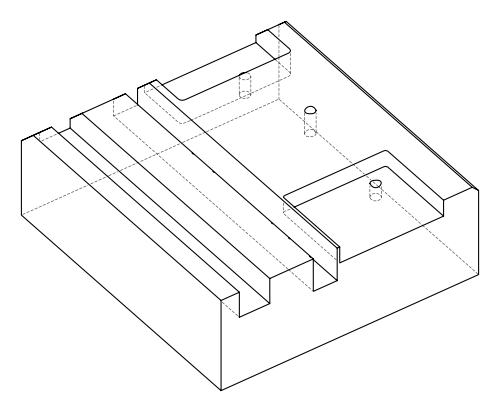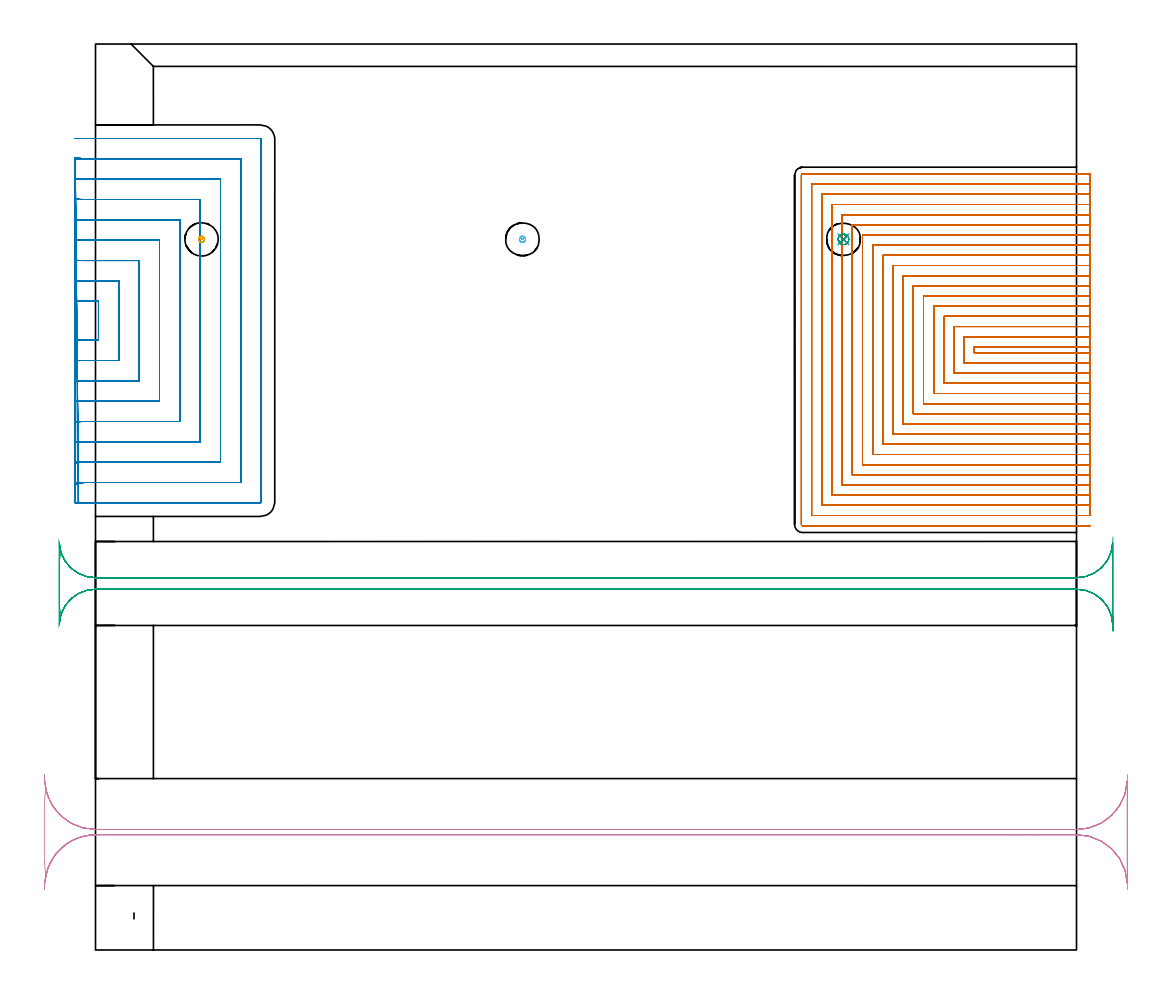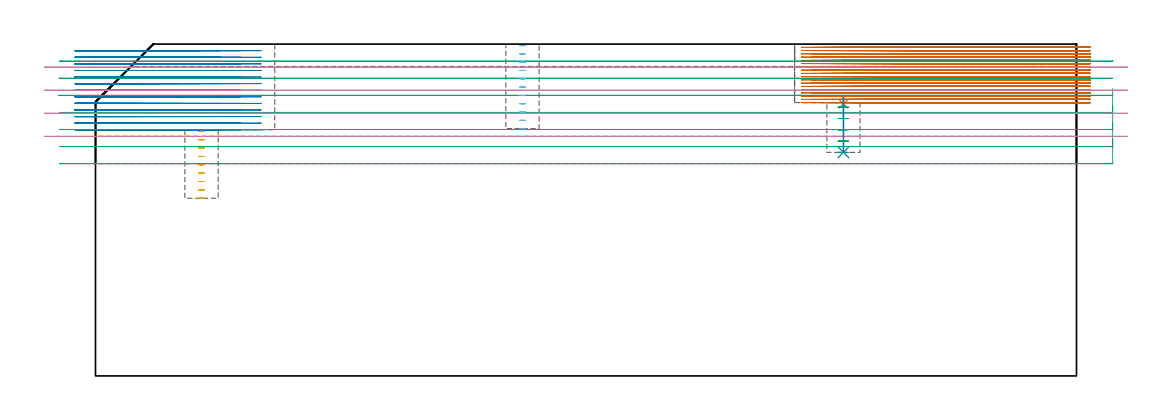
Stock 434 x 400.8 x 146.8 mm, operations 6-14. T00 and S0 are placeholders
(PLAN: 14 operations, 8 tool changes, 401.1 min)
(1 AREA_MILL | FG_CHAMFER_SURFACE | UGT0205_001 | 2.53 min | 12070 mm3)
(2 AREA_MILL_1 | FG_CHAMFER_SURFACE_1 | UGT0205_001 | 5.64 min | 27682 mm3)
(3 AREA_MILL_2 | FG_CHAMFER_SURFACE_2 | UGT0205_001 | 1.09 min | 9103 mm3)
(4 AREA_MILL_3 | FG_CHAMFER_SURFACE_3 | UGT0205_001 | 13.45 min | 20764 mm3)
(5 AREA_MILL_4 | FG_CHAMFER_SURFACE_4 | UGT0205_001 | 2.92 min | 13875 mm3)
(6 MILL_SLOT | SLOT_PARTIAL_RECTANGULAR | NXT0201_008 | Follow Part, ap 1.5, ae 75% | 268.01 min | 521825 mm3)
(7 MILL_SLOT_1 | SLOT_PARTIAL_RECTANGULAR_1 | NXT0201_011 | Follow Part, ap 3, ae 75% | 81.2 min | 514507 mm3)
(8 MILL_RECTANGULAR_SLOT | SLOT_RECTANGULAR | UGT0201_004 | Follow Part, ap 8, ae 75% | 14.86 min | 846332 mm3)
(9 MILL_RECTANGULAR_SLOT_1 | SLOT_RECTANGULAR_1 | UGT0201_009 | Follow Part, ap 11.25, ae 75% | 9.69 min | 832266 mm3)
(10 MILL_BLIND_HOLE_FROM_SOLID_MATERIAL | STEP1POCKET | NXT0201_011 | Spiral | 0.47 min | 5084 mm3)
(11 MILL_BLIND_HOLE_FROM_SOLID_MATERIAL_1 | STEP1POCKET_1 | NXT0201_011 | Spiral | 0.57 min | 6368 mm3)
(12 SPOT_DRILL | STEP1POCKET_2 | NXT0321_9005460120000 | 0.04 min | 28 mm3)
(13 DRILL_BLIND_HOLE_INTO_CENTER | STEP1POCKET_2 | NXT0301_128 | 0.1 min | 2654 mm3)
(14 MILL_ROUGH_BLIND_HOLE_CONTOUR | STEP1POCKET_2 | NXT0201_013 | Spiral | 0.51 min | 1088 mm3)
(TOOL UGT0205_001 | Chamfer Mill 20 x 3 x 45 deg. | D20 FL50 Z2)
(TOOL NXT0201_008 | ENDMILL 6mm [2P460-0600-NA 1630] | D6 FL26 Z6)
(TOOL NXT0201_011 | ENDMILL 12mm [2P460-1200-NA 1630] | D12 FL38 Z6)
(TOOL UGT0201_004 | End Mill 32 mm | D32 FL53 Z6)
(TOOL UGT0201_009 | End Mill 45 mm | D45 FL63 Z6)
(TOOL NXT0321_9005460120000 | NC Spot Drill, 142deg, 12mm, Carbide, Uncoated | D12 PA142 FL30 Z2)
(TOOL NXT0301_128 | Carbide Drill 12mm [861.1-1200-036A1-GP GC34] | D12 PA150 FL37.4 Z2)
(TOOL NXT0201_013 | ENDMILL 10mm | D10 FL30 Z4)
(OP 6 MILL_SLOT)
G17 G21 G94 G90
T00 M6
G54
G17 G0 G90 X440. Y266.8 S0 M3
G43 Z156.8 H1
Z145.361
G94 G1 X437. F250.
X388.8 F500.
Y264.2
X437.
X440. F250.
Y271.3
X437.
X384.3 F500.
Y259.7
X437.
X440. F250.
Y275.8
X437.
X379.8 F500.
Y255.2
X437.
X440. F250.
Y280.3
X437.
X375.3 F500.
Y250.7
X437.
X440. F250.
Y284.8
X437.
X370.8 F500.
Y246.2
X437.
X440. F250.
Y289.3
X437.
X366.3 F500.
Y241.7
X437.
X440. F250.
Y293.8
X437.
X361.8 F500.
Y237.2
X437.
X440. F250.
Y298.3
X437.
X357.3 F500.
Y232.7
X437.
X440. F250.
Y302.8
X437.
X352.8 F500.
Y228.2
X437.
X440. F250.
Y307.3
X437.
X348.3 F500.
Y223.7
X437.
X440. F250.
Y311.8
X437.
X343.8 F500.
Y219.2
X437.
X440. F250.
Y316.3
X437.
X339.3 F500.
Y214.7
X437.
X440. F250.
Y320.8
X437.
X334.8 F500.
Y210.2
X437.
X440. F250.
Y325.3
X437.
X330.3 F500.
Y205.7
X437.
X440. F250.
Y329.8
X437.
X325.8 F500.
Y201.2
X437.
X440. F250.
Y334.3
X437.
X321.3 F500.
Y196.7
X437.
X440. F250.
Y338.8
X437.
X316.8 F500.
Y192.2
X437.
X440. F250.
Y343.3
X437.
X312.8 F500.
G3 X312.3 Y342.8 R0.5
G1 Y188.2
G3 X312.8 Y187.7 R0.5
G1 X437.
X440. F250.
G0 Y266.8 Z143.922
G1 X437.
X388.8 F500.
Y264.2
X437.
X440. F250.
Y271.3
X437.
X384.3 F500.
Y259.7
X437.
X440. F250.
Y275.8
X437.
X379.8 F500.
Y255.2
X437.
X440. F250.
Y280.3
X437.
X375.3 F500.
Y250.7
X437.
X440. F250.
Y284.8
X437.
X370.8 F500.
Y246.2
X437.
X440. F250.
Y289.3
X437.
X366.3 F500.
Y241.7
X437.
X440. F250.
Y293.8
X437.
X361.8 F500.
Y237.2
X437.
X440. F250.
Y298.3
X437.
X357.3 F500.
Y232.7
X437.
X440. F250.
Y302.8
X437.
X352.8 F500.
Y228.2
X437.
X440. F250.
Y307.3
X437.
X348.3 F500.
Y223.7
X437.
X440. F250.
Y311.8
X437.
X343.8 F500.
Y219.2
X437.
X440. F250.
Y316.3
X437.
X339.3 F500.
Y214.7
X437.
X440. F250.
Y320.8
X437.
X334.8 F500.
Y210.2
X437.
X440. F250.
Y325.3
X437.
X330.3 F500.
Y205.7
X437.
X440. F250.
Y329.8
X437.
X325.8 F500.
Y201.2
X437.
X440. F250.
Y334.3
X437.
X321.3 F500.
Y196.7
X437.
X440. F250.
Y338.8
X437.
X316.8 F500.
Y192.2
X437.
X440. F250.
Y343.3
X437.
X312.8 F500.
G3 X312.3 Y342.8 R0.5
G1 Y188.2
G3 X312.8 Y187.7 R0.5
G1 X437.
X440. F250.
G0 Y266.8 Z142.483
G1 X437.
X388.8 F500.
Y264.2
X437.
X440. F250.
Y271.3
X437.
X384.3 F500.
Y259.7
X437.
X440. F250.
Y275.8
X437.
X379.8 F500.
Y255.2
X437.
X440. F250.
Y280.3
X437.
X375.3 F500.
Y250.7
X437.
X440. F250.
Y284.8
X437.
X370.8 F500.
Y246.2
X437.
X440. F250.
Y289.3
X437.
X366.3 F500.
Y241.7
X437.
X440. F250.
Y293.8
X437.
X361.8 F500.
Y237.2
X437.
X440. F250.
Y298.3
X437.
X357.3 F500.
Y232.7
X437.
X440. F250.
Y302.8
X437.
X352.8 F500.
Y228.2
X437.
X440. F250.
Y307.3
X437.
X348.3 F500.
Y223.7
X437.
X440. F250.
Y311.8
X437.
X343.8 F500.
Y219.2
X437.
X440. F250.
Y316.3
X437.
X339.3 F500.
Y214.7
X437.
X440. F250.
Y320.8
X437.
X334.8 F500.
Y210.2
X437.
X440. F250.
Y325.3
X437.
X330.3 F500.
Y205.7
X437.
X440. F250.
Y329.8
X437.
X325.8 F500.
Y201.2
X437.
X440. F250.
Y334.3
X437.
X321.3 F500.
Y196.7
X437.
X440. F250.
Y338.8
X437.
X316.8 F500.
Y192.2
X437.
X440. F250.
Y343.3
X437.
X312.8 F500.
G3 X312.3 Y342.8 R0.5
G1 Y188.2
G3 X312.8 Y187.7 R0.5
G1 X437.
X440. F250.
G0 Y266.8 Z141.044
G1 X437.
X388.8 F500.
Y264.2
X437.
X440. F250.
Y271.3
X437.
X384.3 F500.
Y259.7
X437.
X440. F250.
Y275.8
X437.
X379.8 F500.
Y255.2
X437.
X440. F250.
Y280.3
X437.
X375.3 F500.
Y250.7
X437.
X440. F250.
Y284.8
X437.
X370.8 F500.
Y246.2
X437.
X440. F250.
Y289.3
X437.
X366.3 F500.
Y241.7
X437.
X440. F250.
Y293.8
X437.
X361.8 F500.
Y237.2
X437.
X440. F250.
Y298.3
X437.
X357.3 F500.
Y232.7
X437.
X440. F250.
Y302.8
X437.
X352.8 F500.
Y228.2
X437.
X440. F250.
Y307.3
X437.
X348.3 F500.
Y223.7
X437.
X440. F250.
Y311.8
X437.
X343.8 F500.
Y219.2
X437.
X440. F250.
Y316.3
X437.
X339.3 F500.
Y214.7
X437.
X440. F250.
Y320.8
X437.
X334.8 F500.
Y210.2
X437.
X440. F250.
Y325.3
X437.
X330.3 F500.
Y205.7
X437.
X440. F250.
Y329.8
X437.
X325.8 F500.
Y201.2
X437.
X440. F250.
Y334.3
X437.
X321.3 F500.
Y196.7
X437.
X440. F250.
Y338.8
X437.
X316.8 F500.
Y192.2
X437.
X440. F250.
Y343.3
X437.
X312.8 F500.
G3 X312.3 Y342.8 R0.5
G1 Y188.2
G3 X312.8 Y187.7 R0.5
G1 X437.
X440. F250.
G0 Y266.8 Z139.605
G1 X437.
X388.8 F500.
Y264.2
X437.
X440. F250.
Y271.3
X437.
X384.3 F500.
Y259.7
X437.
X440. F250.
Y275.8
X437.
X379.8 F500.
Y255.2
X437.
X440. F250.
Y280.3
X437.
X375.3 F500.
Y250.7
X437.
X440. F250.
Y284.8
X437.
X370.8 F500.
Y246.2
X437.
X440. F250.
Y289.3
X437.
X366.3 F500.
Y241.7
X437.
X440. F250.
Y293.8
X437.
X361.8 F500.
Y237.2
X437.
X440. F250.
Y298.3
X437.
X357.3 F500.
Y232.7
X437.
X440. F250.
Y302.8
X437.
X352.8 F500.
Y228.2
X437.
X440. F250.
Y307.3
X437.
X348.3 F500.
Y223.7
X437.
X440. F250.
Y311.8
X437.
X343.8 F500.
Y219.2
X437.
X440. F250.
Y316.3
X437.
X339.3 F500.
Y214.7
X437.
X440. F250.
Y320.8
X437.
X334.8 F500.
Y210.2
X437.
X440. F250.
Y325.3
X437.
X330.3 F500.
Y205.7
X437.
X440. F250.
Y329.8
X437.
X325.8 F500.
Y201.2
X437.
X440. F250.
Y334.3
X437.
X321.3 F500.
Y196.7
X437.
X440. F250.
Y338.8
X437.
X316.8 F500.
Y192.2
X437.
X440. F250.
Y343.3
X437.
X312.8 F500.
G3 X312.3 Y342.8 R0.5
G1 Y188.2
G3 X312.8 Y187.7 R0.5
G1 X437.
X440. F250.
G0 Y266.8 Z138.167
G1 X437.
X388.8 F500.
Y264.2
X437.
X440. F250.
Y271.3
X437.
X384.3 F500.
Y259.7
X437.
X440. F250.
Y275.8
X437.
X379.8 F500.
Y255.2
X437.
X440. F250.
Y280.3
X437.
X375.3 F500.
Y250.7
X437.
X440. F250.
Y284.8
X437.
X370.8 F500.
Y246.2
X437.
X440. F250.
Y289.3
X437.
X366.3 F500.
Y241.7
X437.
X440. F250.
Y293.8
X437.
X361.8 F500.
Y237.2
X437.
X440. F250.
Y298.3
X437.
X357.3 F500.
Y232.7
X437.
X440. F250.
Y302.8
X437.
X352.8 F500.
Y228.2
X437.
X440. F250.
Y307.3
X437.
X348.3 F500.
Y223.7
X437.
X440. F250.
Y311.8
X437.
X343.8 F500.
Y219.2
X437.
X440. F250.
Y316.3
X437.
X339.3 F500.
Y214.7
X437.
X440. F250.
Y320.8
X437.
X334.8 F500.
Y210.2
X437.
X440. F250.
Y325.3
X437.
X330.3 F500.
Y205.7
X437.
X440. F250.
Y329.8
X437.
X325.8 F500.
Y201.2
X437.
X440. F250.
Y334.3
X437.
X321.3 F500.
Y196.7
X437.
X440. F250.
Y338.8
X437.
X316.8 F500.
Y192.2
X437.
X440. F250.
Y343.3
X437.
X312.8 F500.
G3 X312.3 Y342.8 R0.5
G1 Y188.2
G3 X312.8 Y187.7 R0.5
G1 X437.
X440. F250.
G0 Y266.8 Z136.728
G1 X437.
X388.8 F500.
Y264.2
X437.
X440. F250.
Y271.3
X437.
X384.3 F500.
Y259.7
X437.
X440. F250.
Y275.8
X437.
X379.8 F500.
Y255.2
X437.
X440. F250.
Y280.3
X437.
X375.3 F500.
Y250.7
X437.
X440. F250.
Y284.8
X437.
X370.8 F500.
Y246.2
X437.
X440. F250.
Y289.3
X437.
X366.3 F500.
Y241.7
X437.
X440. F250.
Y293.8
X437.
X361.8 F500.
Y237.2
X437.
X440. F250.
Y298.3
X437.
X357.3 F500.
Y232.7
X437.
X440. F250.
Y302.8
X437.
X352.8 F500.
Y228.2
X437.
X440. F250.
Y307.3
X437.
X348.3 F500.
Y223.7
X437.
X440. F250.
Y311.8
X437.
X343.8 F500.
Y219.2
X437.
X440. F250.
Y316.3
X437.
X339.3 F500.
Y214.7
X437.
X440. F250.
Y320.8
X437.
X334.8 F500.
Y210.2
X437.
X440. F250.
Y325.3
X437.
X330.3 F500.
Y205.7
X437.
X440. F250.
Y329.8
X437.
X325.8 F500.
Y201.2
X437.
X440. F250.
Y334.3
X437.
X321.3 F500.
Y196.7
X437.
X440. F250.
Y338.8
X437.
X316.8 F500.
Y192.2
X437.
X440. F250.
Y343.3
X437.
X312.8 F500.
G3 X312.3 Y342.8 R0.5
G1 Y188.2
G3 X312.8 Y187.7 R0.5
G1 X437.
X440. F250.
G0 Y266.8 Z135.289
G1 X437.
X388.8 F500.
Y264.2
X437.
X440. F250.
Y271.3
X437.
X384.3 F500.
Y259.7
X437.
X440. F250.
Y275.8
X437.
X379.8 F500.
Y255.2
X437.
X440. F250.
Y280.3
X437.
X375.3 F500.
Y250.7
X437.
X440. F250.
Y284.8
X437.
X370.8 F500.
Y246.2
X437.
X440. F250.
Y289.3
X437.
X366.3 F500.
Y241.7
X437.
X440. F250.
Y293.8
X437.
X361.8 F500.
Y237.2
X437.
X440. F250.
Y298.3
X437.
X357.3 F500.
Y232.7
X437.
X440. F250.
Y302.8
X437.
X352.8 F500.
Y228.2
X437.
X440. F250.
Y307.3
X437.
X348.3 F500.
Y223.7
X437.
X440. F250.
Y311.8
X437.
X343.8 F500.
Y219.2
X437.
X440. F250.
Y316.3
X437.
X339.3 F500.
Y214.7
X437.
X440. F250.
Y320.8
X437.
X334.8 F500.
Y210.2
X437.
X440. F250.
Y325.3
X437.
X330.3 F500.
Y205.7
X437.
X440. F250.
Y329.8
X437.
X325.8 F500.
Y201.2
X437.
X440. F250.
Y334.3
X437.
X321.3 F500.
Y196.7
X437.
X440. F250.
Y338.8
X437.
X316.8 F500.
Y192.2
X437.
X440. F250.
Y343.3
X437.
X312.8 F500.
G3 X312.3 Y342.8 R0.5
G1 Y188.2
G3 X312.8 Y187.7 R0.5
G1 X437.
X440. F250.
G0 Y266.8 Z133.85
G1 X437.
X388.8 F500.
Y264.2
X437.
X440. F250.
Y271.3
X437.
X384.3 F500.
Y259.7
X437.
X440. F250.
Y275.8
X437.
X379.8 F500.
Y255.2
X437.
X440. F250.
Y280.3
X437.
X375.3 F500.
Y250.7
X437.
X440. F250.
Y284.8
X437.
X370.8 F500.
Y246.2
X437.
X440. F250.
Y289.3
X437.
X366.3 F500.
Y241.7
X437.
X440. F250.
Y293.8
X437.
X361.8 F500.
Y237.2
X437.
X440. F250.
Y298.3
X437.
X357.3 F500.
Y232.7
X437.
X440. F250.
Y302.8
X437.
X352.8 F500.
Y228.2
X437.
X440. F250.
Y307.3
X437.
X348.3 F500.
Y223.7
X437.
X440. F250.
Y311.8
X437.
X343.8 F500.
Y219.2
X437.
X440. F250.
Y316.3
X437.
X339.3 F500.
Y214.7
X437.
X440. F250.
Y320.8
X437.
X334.8 F500.
Y210.2
X437.
X440. F250.
Y325.3
X437.
X330.3 F500.
Y205.7
X437.
X440. F250.
Y329.8
X437.
X325.8 F500.
Y201.2
X437.
X440. F250.
Y334.3
X437.
X321.3 F500.
Y196.7
X437.
X440. F250.
Y338.8
X437.
X316.8 F500.
Y192.2
X437.
X440. F250.
Y343.3
X437.
X312.8 F500.
G3 X312.3 Y342.8 R0.5
G1 Y188.2
G3 X312.8 Y187.7 R0.5
G1 X437.
X440. F250.
G0 Y266.8 Z132.411
G1 X437.
X388.8 F500.
Y264.2
X437.
X440. F250.
Y271.3
X437.
X384.3 F500.
Y259.7
X437.
X440. F250.
Y275.8
X437.
X379.8 F500.
Y255.2
X437.
X440. F250.
Y280.3
X437.
X375.3 F500.
Y250.7
X437.
X440. F250.
Y284.8
X437.
X370.8 F500.
Y246.2
X437.
X440. F250.
Y289.3
X437.
X366.3 F500.
Y241.7
X437.
X440. F250.
Y293.8
X437.
X361.8 F500.
Y237.2
X437.
X440. F250.
Y298.3
X437.
X357.3 F500.
Y232.7
X437.
X440. F250.
Y302.8
X437.
X352.8 F500.
Y228.2
X437.
X440. F250.
Y307.3
X437.
X348.3 F500.
Y223.7
X437.
X440. F250.
Y311.8
X437.
X343.8 F500.
Y219.2
X437.
X440. F250.
Y316.3
X437.
X339.3 F500.
Y214.7
X437.
X440. F250.
Y320.8
X437.
X334.8 F500.
Y210.2
X437.
X440. F250.
Y325.3
X437.
X330.3 F500.
Y205.7
X437.
X440. F250.
Y329.8
X437.
X325.8 F500.
Y201.2
X437.
X440. F250.
Y334.3
X437.
X321.3 F500.
Y196.7
X437.
X440. F250.
Y338.8
X437.
X316.8 F500.
Y192.2
X437.
X440. F250.
Y343.3
X437.
X312.8 F500.
G3 X312.3 Y342.8 R0.5
G1 Y188.2
G3 X312.8 Y187.7 R0.5
G1 X437.
X440. F250.
G0 Y266.8 Z130.972
G1 X437.
X388.8 F500.
Y264.2
X437.
X440. F250.
Y271.3
X437.
X384.3 F500.
Y259.7
X437.
X440. F250.
Y275.8
X437.
X379.8 F500.
Y255.2
X437.
X440. F250.
Y280.3
X437.
X375.3 F500.
Y250.7
X437.
X440. F250.
Y284.8
X437.
X370.8 F500.
Y246.2
X437.
X440. F250.
Y289.3
X437.
X366.3 F500.
Y241.7
X437.
X440. F250.
Y293.8
X437.
X361.8 F500.
Y237.2
X437.
X440. F250.
Y298.3
X437.
X357.3 F500.
Y232.7
X437.
X440. F250.
Y302.8
X437.
X352.8 F500.
Y228.2
X437.
X440. F250.
Y307.3
X437.
X348.3 F500.
Y223.7
X437.
X440. F250.
Y311.8
X437.
X343.8 F500.
Y219.2
X437.
X440. F250.
Y316.3
X437.
X339.3 F500.
Y214.7
X437.
X440. F250.
Y320.8
X437.
X334.8 F500.
Y210.2
X437.
X440. F250.
Y325.3
X437.
X330.3 F500.
Y205.7
X437.
X440. F250.
Y329.8
X437.
X325.8 F500.
Y201.2
X437.
X440. F250.
Y334.3
X437.
X321.3 F500.
Y196.7
X437.
X440. F250.
Y338.8
X437.
X316.8 F500.
Y192.2
X437.
X440. F250.
Y343.3
X437.
X312.8 F500.
G3 X312.3 Y342.8 R0.5
G1 Y188.2
G3 X312.8 Y187.7 R0.5
G1 X437.
X440. F250.
G0 Y266.8 Z129.533
G1 X437.
X388.8 F500.
Y264.2
X437.
X440. F250.
Y271.3
X437.
X384.3 F500.
Y259.7
X437.
X440. F250.
Y275.8
X437.
X379.8 F500.
Y255.2
X437.
X440. F250.
Y280.3
X437.
X375.3 F500.
Y250.7
X437.
X440. F250.
Y284.8
X437.
X370.8 F500.
Y246.2
X437.
X440. F250.
Y289.3
X437.
X366.3 F500.
Y241.7
X437.
X440. F250.
Y293.8
X437.
X361.8 F500.
Y237.2
X437.
X440. F250.
Y298.3
X437.
X357.3 F500.
Y232.7
X437.
X440. F250.
Y302.8
X437.
X352.8 F500.
Y228.2
X437.
X440. F250.
Y307.3
X437.
X348.3 F500.
Y223.7
X437.
X440. F250.
Y311.8
X437.
X343.8 F500.
Y219.2
X437.
X440. F250.
Y316.3
X437.
X339.3 F500.
Y214.7
X437.
X440. F250.
Y320.8
X437.
X334.8 F500.
Y210.2
X437.
X440. F250.
Y325.3
X437.
X330.3 F500.
Y205.7
X437.
X440. F250.
Y329.8
X437.
X325.8 F500.
Y201.2
X437.
X440. F250.
Y334.3
X437.
X321.3 F500.
Y196.7
X437.
X440. F250.
Y338.8
X437.
X316.8 F500.
Y192.2
X437.
X440. F250.
Y343.3
X437.
X312.8 F500.
G3 X312.3 Y342.8 R0.5
G1 Y188.2
G3 X312.8 Y187.7 R0.5
G1 X437.
X440. F250.
G0 Y266.8 Z128.094
G1 X437.
X388.8 F500.
Y264.2
X437.
X440. F250.
Y271.3
X437.
X384.3 F500.
Y259.7
X437.
X440. F250.
Y275.8
X437.
X379.8 F500.
Y255.2
X437.
X440. F250.
Y280.3
X437.
X375.3 F500.
Y250.7
X437.
X440. F250.
Y284.8
X437.
X370.8 F500.
Y246.2
X437.
X440. F250.
Y289.3
X437.
X366.3 F500.
Y241.7
X437.
X440. F250.
Y293.8
X437.
X361.8 F500.
Y237.2
X437.
X440. F250.
Y298.3
X437.
X357.3 F500.
Y232.7
X437.
X440. F250.
Y302.8
X437.
X352.8 F500.
Y228.2
X437.
X440. F250.
Y307.3
X437.
X348.3 F500.
Y223.7
X437.
X440. F250.
Y311.8
X437.
X343.8 F500.
Y219.2
X437.
X440. F250.
Y316.3
X437.
X339.3 F500.
Y214.7
X437.
X440. F250.
Y320.8
X437.
X334.8 F500.
Y210.2
X437.
X440. F250.
Y325.3
X437.
X330.3 F500.
Y205.7
X437.
X440. F250.
Y329.8
X437.
X325.8 F500.
Y201.2
X437.
X440. F250.
Y334.3
X437.
X321.3 F500.
Y196.7
X437.
X440. F250.
Y338.8
X437.
X316.8 F500.
Y192.2
X437.
X440. F250.
Y343.3
X437.
X312.8 F500.
G3 X312.3 Y342.8 R0.5
G1 Y188.2
G3 X312.8 Y187.7 R0.5
G1 X437.
X440. F250.
G0 Y266.8 Z126.656
G1 X437.
X388.8 F500.
Y264.2
X437.
X440. F250.
Y271.3
X437.
X384.3 F500.
Y259.7
X437.
X440. F250.
Y275.8
X437.
X379.8 F500.
Y255.2
X437.
X440. F250.
Y280.3
X437.
X375.3 F500.
Y250.7
X437.
X440. F250.
Y284.8
X437.
X370.8 F500.
Y246.2
X437.
X440. F250.
Y289.3
X437.
X366.3 F500.
Y241.7
X437.
X440. F250.
Y293.8
X437.
X361.8 F500.
Y237.2
X437.
X440. F250.
Y298.3
X437.
X357.3 F500.
Y232.7
X437.
X440. F250.
Y302.8
X437.
X352.8 F500.
Y228.2
X437.
X440. F250.
Y307.3
X437.
X348.3 F500.
Y223.7
X437.
X440. F250.
Y311.8
X437.
X343.8 F500.
Y219.2
X437.
X440. F250.
Y316.3
X437.
X339.3 F500.
Y214.7
X437.
X440. F250.
Y320.8
X437.
X334.8 F500.
Y210.2
X437.
X440. F250.
Y325.3
X437.
X330.3 F500.
Y205.7
X437.
X440. F250.
Y329.8
X437.
X325.8 F500.
Y201.2
X437.
X440. F250.
Y334.3
X437.
X321.3 F500.
Y196.7
X437.
X440. F250.
Y338.8
X437.
X316.8 F500.
Y192.2
X437.
X440. F250.
Y343.3
X437.
X312.8 F500.
G3 X312.3 Y342.8 R0.5
G1 Y188.2
G3 X312.8 Y187.7 R0.5
G1 X437.
X440. F250.
G0 Y266.8 Z125.217
G1 X437.
X388.8 F500.
Y264.2
X437.
X440. F250.
Y271.3
X437.
X384.3 F500.
Y259.7
X437.
X440. F250.
Y275.8
X437.
X379.8 F500.
Y255.2
X437.
X440. F250.
Y280.3
X437.
X375.3 F500.
Y250.7
X437.
X440. F250.
Y284.8
X437.
X370.8 F500.
Y246.2
X437.
X440. F250.
Y289.3
X437.
X366.3 F500.
Y241.7
X437.
X440. F250.
Y293.8
X437.
X361.8 F500.
Y237.2
X437.
X440. F250.
Y298.3
X437.
X357.3 F500.
Y232.7
X437.
X440. F250.
Y302.8
X437.
X352.8 F500.
Y228.2
X437.
X440. F250.
Y307.3
X437.
X348.3 F500.
Y223.7
X437.
X440. F250.
Y311.8
X437.
X343.8 F500.
Y219.2
X437.
X440. F250.
Y316.3
X437.
X339.3 F500.
Y214.7
X437.
X440. F250.
Y320.8
X437.
X334.8 F500.
Y210.2
X437.
X440. F250.
Y325.3
X437.
X330.3 F500.
Y205.7
X437.
X440. F250.
Y329.8
X437.
X325.8 F500.
Y201.2
X437.
X440. F250.
Y334.3
X437.
X321.3 F500.
Y196.7
X437.
X440. F250.
Y338.8
X437.
X316.8 F500.
Y192.2
X437.
X440. F250.
Y343.3
X437.
X312.8 F500.
G3 X312.3 Y342.8 R0.5
G1 Y188.2
G3 X312.8 Y187.7 R0.5
G1 X437.
X440. F250.
G0 Y266.8 Z123.778
G1 X437.
X388.8 F500.
Y264.2
X437.
X440. F250.
Y271.3
X437.
X384.3 F500.
Y259.7
X437.
X440. F250.
Y275.8
X437.
X379.8 F500.
Y255.2
X437.
X440. F250.
Y280.3
X437.
X375.3 F500.
Y250.7
X437.
X440. F250.
Y284.8
X437.
X370.8 F500.
Y246.2
X437.
X440. F250.
Y289.3
X437.
X366.3 F500.
Y241.7
X437.
X440. F250.
Y293.8
X437.
X361.8 F500.
Y237.2
X437.
X440. F250.
Y298.3
X437.
X357.3 F500.
Y232.7
X437.
X440. F250.
Y302.8
X437.
X352.8 F500.
Y228.2
X437.
X440. F250.
Y307.3
X437.
X348.3 F500.
Y223.7
X437.
X440. F250.
Y311.8
X437.
X343.8 F500.
Y219.2
X437.
X440. F250.
Y316.3
X437.
X339.3 F500.
Y214.7
X437.
X440. F250.
Y320.8
X437.
X334.8 F500.
Y210.2
X437.
X440. F250.
Y325.3
X437.
X330.3 F500.
Y205.7
X437.
X440. F250.
Y329.8
X437.
X325.8 F500.
Y201.2
X437.
X440. F250.
Y334.3
X437.
X321.3 F500.
Y196.7
X437.
X440. F250.
Y338.8
X437.
X316.8 F500.
Y192.2
X437.
X440. F250.
Y343.3
X437.
X312.8 F500.
G3 X312.3 Y342.8 R0.5
G1 Y188.2
G3 X312.8 Y187.7 R0.5
G1 X437.
X440. F250.
G0 Y266.8 Z122.339
G1 X437.
X388.8 F500.
Y264.2
X437.
X440. F250.
Y271.3
X437.
X384.3 F500.
Y259.7
X437.
X440. F250.
Y275.8
X437.
X379.8 F500.
Y255.2
X437.
X440. F250.
Y280.3
X437.
X375.3 F500.
Y250.7
X437.
X440. F250.
Y284.8
X437.
X370.8 F500.
Y246.2
X437.
X440. F250.
Y289.3
X437.
X366.3 F500.
Y241.7
X437.
X440. F250.
Y293.8
X437.
X361.8 F500.
Y237.2
X437.
X440. F250.
Y298.3
X437.
X357.3 F500.
Y232.7
X437.
X440. F250.
Y302.8
X437.
X352.8 F500.
Y228.2
X437.
X440. F250.
Y307.3
X437.
X348.3 F500.
Y223.7
X437.
X440. F250.
Y311.8
X437.
X343.8 F500.
Y219.2
X437.
X440. F250.
Y316.3
X437.
X339.3 F500.
Y214.7
X437.
X440. F250.
Y320.8
X437.
X334.8 F500.
Y210.2
X437.
X440. F250.
Y325.3
X437.
X330.3 F500.
Y205.7
X437.
X440. F250.
Y329.8
X437.
X325.8 F500.
Y201.2
X437.
X440. F250.
Y334.3
X437.
X321.3 F500.
Y196.7
X437.
X440. F250.
Y338.8
X437.
X316.8 F500.
Y192.2
X437.
X440. F250.
Y343.3
X437.
X312.8 F500.
G3 X312.3 Y342.8 R0.5
G1 Y188.2
G3 X312.8 Y187.7 R0.5
G1 X437.
X440. F250.
G0 Y266.8 Z120.9
G1 X437.
X388.8 F500.
Y264.2
X437.
X440. F250.
Y271.3
X437.
X384.3 F500.
Y259.7
X437.
X440. F250.
Y275.8
X437.
X379.8 F500.
Y255.2
X437.
X440. F250.
Y280.3
X437.
X375.3 F500.
Y250.7
X437.
X440. F250.
Y284.8
X437.
X370.8 F500.
Y246.2
X437.
X440. F250.
Y289.3
X437.
X366.3 F500.
Y241.7
X437.
X440. F250.
Y293.8
X437.
X361.8 F500.
Y237.2
X437.
X440. F250.
Y298.3
X437.
X357.3 F500.
Y232.7
X437.
X440. F250.
Y302.8
X437.
X352.8 F500.
Y228.2
X437.
X440. F250.
Y307.3
X437.
X348.3 F500.
Y223.7
X437.
X440. F250.
Y311.8
X437.
X343.8 F500.
Y219.2
X437.
X440. F250.
Y316.3
X437.
X339.3 F500.
Y214.7
X437.
X440. F250.
Y320.8
X437.
X334.8 F500.
Y210.2
X437.
X440. F250.
Y325.3
X437.
X330.3 F500.
Y205.7
X437.
X440. F250.
Y329.8
X437.
X325.8 F500.
Y201.2
X437.
X440. F250.
Y334.3
X437.
X321.3 F500.
Y196.7
X437.
X440. F250.
Y338.8
X437.
X316.8 F500.
Y192.2
X437.
X440. F250.
Y343.3
X437.
X312.8 F500.
G3 X312.3 Y342.8 R0.5
G1 Y188.2
G3 X312.8 Y187.7 R0.5
G1 X437.
X440. F250.
G0 Z156.8
M5
M2
(OP 7 MILL_SLOT_1)
G17 G21 G94 G90
T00 M6
G54
G17 G0 G90 X-8.999 Y269.72 S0 M3
G43 Z156.8 H1
Z143.885
G94 G1 X-6. Y269.784 F250.
G2 X-4.472 Y269.8 R72. F500.
G1 X1.3
Y287.
X-4.472
G2 X-6. Y287.016 R72.
G1 X-8.999 Y287.08 F250.
Y260.709
X-6. Y260.781
G2 X-4.472 Y260.8 R63. F500.
G1 X10.3
Y296.
X-4.472
G2 X-6. Y296.019 R63.
G1 X-8.999 Y296.091 F250.
Y251.693
X-6. Y251.778
G2 X-4.472 Y251.8 R54. F500.
G1 X19.3
Y305.
X-4.472
G2 X-6. Y305.022 R54.
G1 X-8.999 Y305.106 F250.
X-8.998 Y242.672
X-6. Y242.774
G2 X-4.472 Y242.8 R45. F500.
G1 X28.3
Y314.
X-4.472
G2 X-6. Y314.026 R45.
G1 X-8.998 Y314.128 F250.
X-8.997 Y233.64
X-6. Y233.768
G2 X-4.472 Y233.8 R36. F500.
G1 X37.3
Y323.
X-4.472
G2 X-6. Y323.032 R36.
G1 X-8.997 Y323.16 F250.
X-8.995 Y224.587
X-6. Y224.757
G2 X-4.472 Y224.8 R27. F500.
G1 X46.3
Y332.
X-4.472
G2 X-6. Y332.043 R27.
G1 X-8.995 Y332.213 F250.
X-8.989 Y215.48
X-6. Y215.735
G2 X-4.472 Y215.8 R18. F500.
G1 X55.3
Y341.
X-4.472
G2 X-6. Y341.065 R18.
G1 X-8.989 Y341.32 F250.
X-8.956 Y206.16
X-6. Y206.669
G2 X-4.472 Y206.8 R9. F500.
G1 X64.3
Y350.
X-4.472
G2 X-6. Y350.131 R9.
G1 X-8.956 Y350.64 F250.
X-7.472 Y197.8
X-4.472
X72.9 F500.
G3 X73.3 Y198.2 R0.4
G1 Y358.6
G3 X72.9 Y359. R0.4
G1 X-4.472
X-7.472 F250.
G0 X-8.999 Y269.72 Z140.969
G1 X-6. Y269.784
G2 X-4.472 Y269.8 R72. F500.
G1 X1.3
Y287.
X-4.472
G2 X-6. Y287.016 R72.
G1 X-8.999 Y287.08 F250.
Y260.709
X-6. Y260.781
G2 X-4.472 Y260.8 R63. F500.
G1 X10.3
Y296.
X-4.472
G2 X-6. Y296.019 R63.
G1 X-8.999 Y296.091 F250.
Y251.693
X-6. Y251.778
G2 X-4.472 Y251.8 R54. F500.
G1 X19.3
Y305.
X-4.472
G2 X-6. Y305.022 R54.
G1 X-8.999 Y305.106 F250.
X-8.998 Y242.672
X-6. Y242.774
G2 X-4.472 Y242.8 R45. F500.
G1 X28.3
Y314.
X-4.472
G2 X-6. Y314.026 R45.
G1 X-8.998 Y314.128 F250.
X-8.997 Y233.64
X-6. Y233.768
G2 X-4.472 Y233.8 R36. F500.
G1 X37.3
Y323.
X-4.472
G2 X-6. Y323.032 R36.
G1 X-8.997 Y323.16 F250.
X-8.995 Y224.587
X-6. Y224.757
G2 X-4.472 Y224.8 R27. F500.
G1 X46.3
Y332.
X-4.472
G2 X-6. Y332.043 R27.
G1 X-8.995 Y332.213 F250.
X-8.989 Y215.48
X-6. Y215.735
G2 X-4.472 Y215.8 R18. F500.
G1 X55.3
Y341.
X-4.472
G2 X-6. Y341.065 R18.
G1 X-8.989 Y341.32 F250.
X-8.956 Y206.16
X-6. Y206.669
G2 X-4.472 Y206.8 R9. F500.
G1 X64.3
Y350.
X-4.472
G2 X-6. Y350.131 R9.
G1 X-8.956 Y350.64 F250.
X-7.472 Y197.8
X-4.472
X72.9 F500.
G3 X73.3 Y198.2 R0.4
G1 Y358.6
G3 X72.9 Y359. R0.4
G1 X-4.472
X-7.472 F250.
G0 X-8.999 Y269.72 Z138.054
G1 X-6. Y269.784
G2 X-4.472 Y269.8 R72. F500.
G1 X1.3
Y287.
X-4.472
G2 X-6. Y287.016 R72.
G1 X-8.999 Y287.08 F250.
Y260.709
X-6. Y260.781
G2 X-4.472 Y260.8 R63. F500.
G1 X10.3
Y296.
X-4.472
G2 X-6. Y296.019 R63.
G1 X-8.999 Y296.091 F250.
Y251.693
X-6. Y251.778
G2 X-4.472 Y251.8 R54. F500.
G1 X19.3
Y305.
X-4.472
G2 X-6. Y305.022 R54.
G1 X-8.999 Y305.106 F250.
X-8.998 Y242.672
X-6. Y242.774
G2 X-4.472 Y242.8 R45. F500.
G1 X28.3
Y314.
X-4.472
G2 X-6. Y314.026 R45.
G1 X-8.998 Y314.128 F250.
X-8.997 Y233.64
X-6. Y233.768
G2 X-4.472 Y233.8 R36. F500.
G1 X37.3
Y323.
X-4.472
G2 X-6. Y323.032 R36.
G1 X-8.997 Y323.16 F250.
X-8.995 Y224.587
X-6. Y224.757
G2 X-4.472 Y224.8 R27. F500.
G1 X46.3
Y332.
X-4.472
G2 X-6. Y332.043 R27.
G1 X-8.995 Y332.213 F250.
X-8.989 Y215.48
X-6. Y215.735
G2 X-4.472 Y215.8 R18. F500.
G1 X55.3
Y341.
X-4.472
G2 X-6. Y341.065 R18.
G1 X-8.989 Y341.32 F250.
X-8.956 Y206.16
X-6. Y206.669
G2 X-4.472 Y206.8 R9. F500.
G1 X64.3
Y350.
X-4.472
G2 X-6. Y350.131 R9.
G1 X-8.956 Y350.64 F250.
X-7.472 Y197.8
X-4.472
X72.9 F500.
G3 X73.3 Y198.2 R0.4
G1 Y358.6
G3 X72.9 Y359. R0.4
G1 X-4.472
X-7.472 F250.
G0 X-8.999 Y269.72 Z135.138
G1 X-6. Y269.784
G2 X-4.472 Y269.8 R72. F500.
G1 X1.3
Y287.
X-4.472
G2 X-6. Y287.016 R72.
G1 X-8.999 Y287.08 F250.
Y260.709
X-6. Y260.781
G2 X-4.472 Y260.8 R63. F500.
G1 X10.3
Y296.
X-4.472
G2 X-6. Y296.019 R63.
G1 X-8.999 Y296.091 F250.
Y251.693
X-6. Y251.778
G2 X-4.472 Y251.8 R54. F500.
G1 X19.3
Y305.
X-4.472
G2 X-6. Y305.022 R54.
G1 X-8.999 Y305.106 F250.
X-8.998 Y242.672
X-6. Y242.774
G2 X-4.472 Y242.8 R45. F500.
G1 X28.3
Y314.
X-4.472
G2 X-6. Y314.026 R45.
G1 X-8.998 Y314.128 F250.
X-8.997 Y233.64
X-6. Y233.768
G2 X-4.472 Y233.8 R36. F500.
G1 X37.3
Y323.
X-4.472
G2 X-6. Y323.032 R36.
G1 X-8.997 Y323.16 F250.
X-8.995 Y224.587
X-6. Y224.757
G2 X-4.472 Y224.8 R27. F500.
G1 X46.3
Y332.
X-4.472
G2 X-6. Y332.043 R27.
G1 X-8.995 Y332.213 F250.
X-8.989 Y215.48
X-6. Y215.735
G2 X-4.472 Y215.8 R18. F500.
G1 X55.3
Y341.
X-4.472
G2 X-6. Y341.065 R18.
G1 X-8.989 Y341.32 F250.
X-8.956 Y206.16
X-6. Y206.669
G2 X-4.472 Y206.8 R9. F500.
G1 X64.3
Y350.
X-4.472
G2 X-6. Y350.131 R9.
G1 X-8.956 Y350.64 F250.
X-7.472 Y197.8
X-4.472
X72.9 F500.
G3 X73.3 Y198.2 R0.4
G1 Y358.6
G3 X72.9 Y359. R0.4
G1 X-4.472
X-7.472 F250.
G0 X-8.999 Y269.72 Z132.223
G1 X-6. Y269.784
G2 X-4.472 Y269.8 R72. F500.
G1 X1.3
Y287.
X-4.472
G2 X-6. Y287.016 R72.
G1 X-8.999 Y287.08 F250.
Y260.709
X-6. Y260.781
G2 X-4.472 Y260.8 R63. F500.
G1 X10.3
Y296.
X-4.472
G2 X-6. Y296.019 R63.
G1 X-8.999 Y296.091 F250.
Y251.693
X-6. Y251.778
G2 X-4.472 Y251.8 R54. F500.
G1 X19.3
Y305.
X-4.472
G2 X-6. Y305.022 R54.
G1 X-8.999 Y305.106 F250.
X-8.998 Y242.672
X-6. Y242.774
G2 X-4.472 Y242.8 R45. F500.
G1 X28.3
Y314.
X-4.472
G2 X-6. Y314.026 R45.
G1 X-8.998 Y314.128 F250.
X-8.997 Y233.64
X-6. Y233.768
G2 X-4.472 Y233.8 R36. F500.
G1 X37.3
Y323.
X-4.472
G2 X-6. Y323.032 R36.
G1 X-8.997 Y323.16 F250.
X-8.995 Y224.587
X-6. Y224.757
G2 X-4.472 Y224.8 R27. F500.
G1 X46.3
Y332.
X-4.472
G2 X-6. Y332.043 R27.
G1 X-8.995 Y332.213 F250.
X-8.989 Y215.48
X-6. Y215.735
G2 X-4.472 Y215.8 R18. F500.
G1 X55.3
Y341.
X-4.472
G2 X-6. Y341.065 R18.
G1 X-8.989 Y341.32 F250.
X-8.956 Y206.16
X-6. Y206.669
G2 X-4.472 Y206.8 R9. F500.
G1 X64.3
Y350.
X-4.472
G2 X-6. Y350.131 R9.
G1 X-8.956 Y350.64 F250.
X-7.472 Y197.8
X-4.472
X72.9 F500.
G3 X73.3 Y198.2 R0.4
G1 Y358.6
G3 X72.9 Y359. R0.4
G1 X-4.472
X-7.472 F250.
G0 X-9. Y269.744 Z129.308
G1 X-6. Y269.791
G2 X-4.871 Y269.8 R72. F500.
G1 X1.3
Y287.
X-4.869
G2 X-6. Y287.009 R72.
G1 X-9. Y287.056 F250.
Y260.736
X-6. Y260.79
G2 X-4.871 Y260.8 R63. F500.
G1 X10.3
Y296.
X-4.869
G2 X-6. Y296.01 R63.
G1 X-9. Y296.064 F250.
X-8.999 Y251.725
X-6. Y251.788
G2 X-4.871 Y251.8 R54. F500.
G1 X19.3
Y305.
X-4.869
G2 X-6. Y305.012 R54.
G1 X-8.999 Y305.075 F250.
Y242.711
X-6. Y242.786
G2 X-4.871 Y242.8 R45. F500.
G1 X28.3
Y314.
X-4.869
G2 X-6. Y314.014 R45.
G1 X-8.999 Y314.09 F250.
Y233.688
X-6. Y233.782
G2 X-4.871 Y233.8 R36. F500.
G1 X37.3
Y323.
X-4.869
G2 X-6. Y323.018 R36.
G1 X-8.999 Y323.112 F250.
X-8.997 Y224.651
X-6. Y224.776
G2 X-4.871 Y224.8 R27. F500.
G1 X46.3
Y332.
X-4.869
G2 X-6. Y332.024 R27.
G1 X-8.997 Y332.149 F250.
X-8.994 Y215.576
X-6. Y215.765
G2 X-4.871 Y215.8 R18. F500.
G1 X55.3
Y341.
X-4.869
G2 X-6. Y341.036 R18.
G1 X-8.994 Y341.224 F250.
X-8.976 Y206.353
X-6. Y206.729
G2 X-4.871 Y206.8 R9. F500.
G1 X64.3
Y350.
X-4.869
G2 X-6. Y350.071 R9.
G1 X-8.976 Y350.448 F250.
X-7.871 Y197.8
X-4.871
X72.9 F500.
G3 X73.3 Y198.2 R0.4
G1 Y358.6
G3 X72.9 Y359. R0.4
G1 X-4.869
X-7.869 F250.
G0 X-9. Y269.799 Z126.392
G1 X-6. Y269.8
X1.3 F500.
Y287.
X-6.
X-9. Y287.001 F250.
Y260.799
X-6. Y260.8
X10.3 F500.
Y296.
X-6.
X-9. Y296.001 F250.
Y251.799
X-6. Y251.8
X19.3 F500.
Y305.
X-6.
X-9. Y305.001 F250.
Y242.798
X-6. Y242.8
X28.3 F500.
Y314.
X-6.
X-9. Y314.002 F250.
Y233.798
X-6. Y233.8
X37.3 F500.
Y323.
X-6.
X-9. Y323.002 F250.
Y224.797
X-6. Y224.8
X46.3 F500.
Y332.
X-6.
X-9. Y332.003 F250.
Y215.796
X-6. Y215.8
X55.3 F500.
Y341.
X-6.
X-9. Y341.004 F250.
Y206.792
X-6. Y206.8
X64.3 F500.
Y350.
X-6.
X-9. Y350.008 F250.
X-8.976 Y197.8
X-5.976
X72.9 F500.
G3 X73.3 Y198.2 R0.4
G1 Y358.6
G3 X72.9 Y359. R0.4
G1 X-5.975
X-8.975 F250.
G0 X-9. Y269.8 Z123.477
G1 X-6.
X1.3 F500.
Y287.
X-6.
X-9. F250.
Y260.8
X-6.
X10.3 F500.
Y296.
X-6.
X-9. F250.
Y251.8
X-6.
X19.3 F500.
Y305.
X-6.
X-9. F250.
Y242.8
X-6.
X28.3 F500.
Y314.
X-6.
X-9. F250.
Y233.8
X-6.
X37.3 F500.
Y323.
X-6.
X-9. F250.
Y224.8
X-6.
X46.3 F500.
Y332.
X-6.
X-9. F250.
Y215.8
X-6.
X55.3 F500.
Y341.
X-6.
X-9. F250.
Y206.8
X-6.
X64.3 F500.
Y350.
X-6.
X-9. F250.
Y197.8
X-6.
X72.9 F500.
G3 X73.3 Y198.2 R0.4
G1 Y358.6
G3 X72.9 Y359. R0.4
G1 X-6.
X-9. F250.
G0 Y269.8 Z120.562
G1 X-6.
X1.3 F500.
Y287.
X-6.
X-9. F250.
Y260.8
X-6.
X10.3 F500.
Y296.
X-6.
X-9. F250.
Y251.8
X-6.
X19.3 F500.
Y305.
X-6.
X-9. F250.
Y242.8
X-6.
X28.3 F500.
Y314.
X-6.
X-9. F250.
Y233.8
X-6.
X37.3 F500.
Y323.
X-6.
X-9. F250.
Y224.8
X-6.
X46.3 F500.
Y332.
X-6.
X-9. F250.
Y215.8
X-6.
X55.3 F500.
Y341.
X-6.
X-9. F250.
Y206.8
X-6.
X64.3 F500.
Y350.
X-6.
X-9. F250.
Y197.8
X-6.
X72.9 F500.
G3 X73.3 Y198.2 R0.4
G1 Y358.6
G3 X72.9 Y359. R0.4
G1 X-6.
X-9. F250.
G0 Y269.8 Z117.646
G1 X-6.
X1.3 F500.
Y287.
X-6.
X-9. F250.
Y260.8
X-6.
X10.3 F500.
Y296.
X-6.
X-9. F250.
Y251.8
X-6.
X19.3 F500.
Y305.
X-6.
X-9. F250.
Y242.8
X-6.
X28.3 F500.
Y314.
X-6.
X-9. F250.
Y233.8
X-6.
X37.3 F500.
Y323.
X-6.
X-9. F250.
Y224.8
X-6.
X46.3 F500.
Y332.
X-6.
X-9. F250.
Y215.8
X-6.
X55.3 F500.
Y341.
X-6.
X-9. F250.
Y206.8
X-6.
X64.3 F500.
Y350.
X-6.
X-9. F250.
Y197.8
X-6.
X72.9 F500.
G3 X73.3 Y198.2 R0.4
G1 Y358.6
G3 X72.9 Y359. R0.4
G1 X-6.
X-9. F250.
G0 Y269.8 Z114.731
G1 X-6.
X1.3 F500.
Y287.
X-6.
X-9. F250.
Y260.8
X-6.
X10.3 F500.
Y296.
X-6.
X-9. F250.
Y251.8
X-6.
X19.3 F500.
Y305.
X-6.
X-9. F250.
Y242.8
X-6.
X28.3 F500.
Y314.
X-6.
X-9. F250.
Y233.8
X-6.
X37.3 F500.
Y323.
X-6.
X-9. F250.
Y224.8
X-6.
X46.3 F500.
Y332.
X-6.
X-9. F250.
Y215.8
X-6.
X55.3 F500.
Y341.
X-6.
X-9. F250.
Y206.8
X-6.
X64.3 F500.
Y350.
X-6.
X-9. F250.
Y197.8
X-6.
X72.9 F500.
G3 X73.3 Y198.2 R0.4
G1 Y358.6
G3 X72.9 Y359. R0.4
G1 X-6.
X-9. F250.
G0 Y269.8 Z111.815
G1 X-6.
X1.3 F500.
Y287.
X-6.
X-9. F250.
Y260.8
X-6.
X10.3 F500.
Y296.
X-6.
X-9. F250.
Y251.8
X-6.
X19.3 F500.
Y305.
X-6.
X-9. F250.
Y242.8
X-6.
X28.3 F500.
Y314.
X-6.
X-9. F250.
Y233.8
X-6.
X37.3 F500.
Y323.
X-6.
X-9. F250.
Y224.8
X-6.
X46.3 F500.
Y332.
X-6.
X-9. F250.
Y215.8
X-6.
X55.3 F500.
Y341.
X-6.
X-9. F250.
Y206.8
X-6.
X64.3 F500.
Y350.
X-6.
X-9. F250.
Y197.8
X-6.
X72.9 F500.
G3 X73.3 Y198.2 R0.4
G1 Y358.6
G3 X72.9 Y359. R0.4
G1 X-6.
X-9. F250.
G0 Y269.8 Z108.9
G1 X-6.
X1.3 F500.
Y287.
X-6.
X-9. F250.
Y260.8
X-6.
X10.3 F500.
Y296.
X-6.
X-9. F250.
Y251.8
X-6.
X19.3 F500.
Y305.
X-6.
X-9. F250.
Y242.8
X-6.
X28.3 F500.
Y314.
X-6.
X-9. F250.
Y233.8
X-6.
X37.3 F500.
Y323.
X-6.
X-9. F250.
Y224.8
X-6.
X46.3 F500.
Y332.
X-6.
X-9. F250.
Y215.8
X-6.
X55.3 F500.
Y341.
X-6.
X-9. F250.
Y206.8
X-6.
X64.3 F500.
Y350.
X-6.
X-9. F250.
Y197.8
X-6.
X72.9 F500.
G3 X73.3 Y198.2 R0.4
G1 Y358.6
G3 X72.9 Y359. R0.4
G1 X-6.
X-9. F250.
G0 Z156.8
M5
M2
(OP 8 MILL_RECTANGULAR_SLOT)
G17 G21 G94 G90
T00 M6
G54
G17 G0 G90 X450.154 Y182.715 S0 M3
G43 Z156.8 H0
Z139.243
G94 G1 X449.97 Y179.721 F250.
G2 X434. Y164.7 R16. F500.
G1 X0.
G2 X-15.183 Y175.652 R16.
G1 X-15.211 Y175.661
G3 X-16. Y170.7 R16.
G1 Y153.6
G3 X-15.211 Y148.639 R16.
G1 X-15.183 Y148.648
G2 X0. Y159.6 R16.
G1 X434.
G2 X449.97 Y144.579 R16.
G1 X450.154 Y141.585 F250.
G0 Z156.8
X-16.129 Y145.801
Z131.686
G1 X-15.183 Y148.648
G2 X0. Y159.6 R16. F500.
G1 X434.
G2 X449.99 Y144.166 R16.
G1 X450.
Y180.134
X449.99
G2 X434. Y164.7 R16.
G1 X0.
G2 X-15.183 Y175.652 R16.
G1 X-16.129 Y178.499 F250.
G0 X-16.262 Y142.856 Z124.129
G1 X-15.844 Y145.827
G2 X0. Y159.6 R16. F500.
G1 X434.
G2 X449.99 Y144.166 R16.
G1 Y180.134
G2 X434. Y164.7 R16.
G1 X0.
G2 X-15.844 Y178.473 R16.
G1 X-16.262 Y181.444 F250.
G0 Z156.8
X450. Y147.567
Z127.129
G1 Y144.166 Z126.217
X449.99 Z126.215
X450. Z126.212
Y180.134 Z116.574
X449.99 Z116.571
G2 X434. Y164.7 R16. F500.
G1 X0.
G2 X-15.99 Y180.134 R16.
G1 Y144.166
G2 X0. Y159.6 R16.
G1 X434.
G2 X449.99 Y144.166 R16.
G1 X450.096 Y141.167 F250.
G0 X450. Y147.567 Z119.571
G1 Y144.166 Z118.66
X449.99 Z118.657
X450. Z118.655
Y180.134 Z109.017
X449.99 Z109.014
G2 X434. Y164.7 R16. F500.
G1 X0.
G2 X-15.99 Y180.134 R16.
G1 Y144.166
G2 X0. Y159.6 R16.
G1 X434.
G2 X449.99 Y144.166 R16.
G1 X450.096 Y141.167 F250.
G0 X450. Y147.567 Z112.014
G1 Y144.166 Z111.103
X449.99 Z111.1
X450. Z111.098
Y180.134 Z101.46
X449.99 Z101.457
G2 X434. Y164.7 R16. F500.
G1 X0.
G2 X-15.99 Y180.134 R16.
G1 Y144.166
G2 X0. Y159.6 R16.
G1 X434.
G2 X449.99 Y144.166 R16.
G1 X450.096 Y141.167 F250.
G0 X450. Y147.567 Z104.457
G1 Y144.166 Z103.546
X449.99 Z103.543
X450. Z103.54
Y180.134 Z93.903
X449.99 Z93.9
G2 X434. Y164.7 R16. F500.
G1 X0.
G2 X-15.99 Y180.134 R16.
G1 Y144.166
G2 X0. Y159.6 R16.
G1 X434.
G2 X449.99 Y144.166 R16.
G1 X450.096 Y141.167 F250.
G0 Z156.8
M5
M2
(OP 9 MILL_RECTANGULAR_SLOT_1)
G17 G21 G94 G90
T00 M6
G54
G17 G0 G90 X456.625 Y77.627 S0 M3
G43 Z156.8 H0
Z136.6
G94 G1 X456.47 Y74.631 F250.
G2 X447.255 Y57.619 R22.5 F500.
X438.15 Y53.686 R22.5 F440.
X434. Y53.3 R22.5 F374.
G1 X38.174
X28.174 F416.
X0. F500.
G2 X-21.922 Y70.733 R22.5
G1 X-21.951 Y70.739
G3 X-22.5 Y65.8 R22.5
G1 Y38.5
G3 X-21.951 Y33.561 R22.5
G1 X-21.922 Y33.567
G2 X0. Y51. R22.5
G1 X434.
G2 X456.47 Y29.664 R22.5
G1 X456.625 Y26.668 F250.
G0 Z156.8
X-22.696 Y28.899
Z126.4
G1 X-22.247 Y31.865
G2 X-1.963 Y50.914 R22.5 F500.
X0. Y51. R22.5 F384.
G1 X408.035
X434. F500.
G2 X456.47 Y29.664 R22.5
G1 X456.5
Y71.925
Y74.631
X456.47
G2 X434. Y53.3 R22.5
G1 X0.
G2 X-22.245 Y72.419 R22.5
G1 X-22.695 Y75.385 F250.
G0 X-22.625 Y26.665 Z116.2
G1 X-22.47 Y29.661
G2 X-13.261 Y46.677 R22.5 F500.
X-4.157 Y50.613 R22.5 F430.
X0. Y51. R22.5 F362.
G1 X405.819
X415.819 F432.
X434. F500.
G2 X456.47 Y29.664 R22.5
G1 X456.5
Y74.631
X456.47
G2 X434. Y53.3 R22.5
G1 X0.
G2 X-22.47 Y74.639 R22.5
G1 X-22.625 Y77.635 F250.
G0 Y26.665 Z106.
G1 X-22.47 Y29.661
G2 X-13.261 Y46.677 R22.5 F500.
X-4.157 Y50.613 R22.5 F428.
X0. Y51. R22.5 F360.
G1 X405.819
X415.819 F432.
X434. F500.
G2 X456.47 Y29.664 R22.5
G1 X456.5
Y74.631
X456.47
G2 X434. Y53.3 R22.5
G1 X0.
G2 X-22.47 Y74.639 R22.5
G1 X-22.625 Y77.635 F250.
G0 Z156.8
M5
M2
(OP 10 MILL_BLIND_HOLE_FROM_SOLID_MATERIAL)
G17 G21 G94 G90
T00 M6
G54
G17 G0 G90 X46.9 Y314.4 S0 M3
G43 Z156.8 H1
Z108.2
G94 G3 X47.575 Y315.075 R0.675 F250.
X46.9 Y315.75 R0.675
X45.55 Y314.4 R1.35
X46.9 Y315.75 R-1.35
X46.225 Y315.075 R0.675
X46.9 Y314.4 R0.675
G0 Z104.5
G3 X47.575 Y315.075 R0.675
X46.9 Y315.75 R0.675
X45.55 Y314.4 R1.35
X46.9 Y315.75 R-1.35
X46.225 Y315.075 R0.675
X46.9 Y314.4 R0.675
G0 Z100.8
G3 X47.575 Y315.075 R0.675
X46.9 Y315.75 R0.675
X45.55 Y314.4 R1.35
X46.9 Y315.75 R-1.35
X46.225 Y315.075 R0.675
X46.9 Y314.4 R0.675
G0 Z97.1
G3 X47.575 Y315.075 R0.675
X46.9 Y315.75 R0.675
X45.55 Y314.4 R1.35
X46.9 Y315.75 R-1.35
X46.225 Y315.075 R0.675
X46.9 Y314.4 R0.675
G0 Z93.4
G3 X47.575 Y315.075 R0.675
X46.9 Y315.75 R0.675
X45.55 Y314.4 R1.35
X46.9 Y315.75 R-1.35
X46.225 Y315.075 R0.675
X46.9 Y314.4 R0.675
G0 Z89.7
G3 X47.575 Y315.075 R0.675
X46.9 Y315.75 R0.675
X45.55 Y314.4 R1.35
X46.9 Y315.75 R-1.35
X46.225 Y315.075 R0.675
X46.9 Y314.4 R0.675
G0 Z86.
G3 X47.575 Y315.075 R0.675
X46.9 Y315.75 R0.675
X45.55 Y314.4 R1.35
X46.9 Y315.75 R-1.35
X46.225 Y315.075 R0.675
X46.9 Y314.4 R0.675
G0 Z82.3
G3 X47.575 Y315.075 R0.675
X46.9 Y315.75 R0.675
X45.55 Y314.4 R1.35
X46.9 Y315.75 R-1.35
X46.225 Y315.075 R0.675
X46.9 Y314.4 R0.675
G0 Z78.6
G3 X47.575 Y315.075 R0.675
X46.9 Y315.75 R0.675
X45.55 Y314.4 R1.35
X46.9 Y315.75 R-1.35
X46.225 Y315.075 R0.675
X46.9 Y314.4 R0.675
G0 Z156.8
M5
M2
(OP 11 MILL_BLIND_HOLE_FROM_SOLID_MATERIAL_1)
G17 G21 G94 G90
T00 M6
G54
G17 G0 G90 X188.9 Y314.4 S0 M3
G43 Z156.8 H1
Z146.127
G94 G3 X189.575 Y315.075 R0.675 F250.
X188.9 Y315.75 R0.675
X187.55 Y314.4 R1.35
X188.9 Y315.75 R-1.35
X188.225 Y315.075 R0.675
X188.9 Y314.4 R0.675
G0 Z142.455
G3 X189.575 Y315.075 R0.675
X188.9 Y315.75 R0.675
X187.55 Y314.4 R1.35
X188.9 Y315.75 R-1.35
X188.225 Y315.075 R0.675
X188.9 Y314.4 R0.675
G0 Z138.782
G3 X189.575 Y315.075 R0.675
X188.9 Y315.75 R0.675
X187.55 Y314.4 R1.35
X188.9 Y315.75 R-1.35
X188.225 Y315.075 R0.675
X188.9 Y314.4 R0.675
G0 Z135.109
G3 X189.575 Y315.075 R0.675
X188.9 Y315.75 R0.675
X187.55 Y314.4 R1.35
X188.9 Y315.75 R-1.35
X188.225 Y315.075 R0.675
X188.9 Y314.4 R0.675
G0 Z131.436
G3 X189.575 Y315.075 R0.675
X188.9 Y315.75 R0.675
X187.55 Y314.4 R1.35
X188.9 Y315.75 R-1.35
X188.225 Y315.075 R0.675
X188.9 Y314.4 R0.675
G0 Z127.764
G3 X189.575 Y315.075 R0.675
X188.9 Y315.75 R0.675
X187.55 Y314.4 R1.35
X188.9 Y315.75 R-1.35
X188.225 Y315.075 R0.675
X188.9 Y314.4 R0.675
G0 Z124.091
G3 X189.575 Y315.075 R0.675
X188.9 Y315.75 R0.675
X187.55 Y314.4 R1.35
X188.9 Y315.75 R-1.35
X188.225 Y315.075 R0.675
X188.9 Y314.4 R0.675
G0 Z120.418
G3 X189.575 Y315.075 R0.675
X188.9 Y315.75 R0.675
X187.55 Y314.4 R1.35
X188.9 Y315.75 R-1.35
X188.225 Y315.075 R0.675
X188.9 Y314.4 R0.675
G0 Z116.745
G3 X189.575 Y315.075 R0.675
X188.9 Y315.75 R0.675
X187.55 Y314.4 R1.35
X188.9 Y315.75 R-1.35
X188.225 Y315.075 R0.675
X188.9 Y314.4 R0.675
G0 Z113.073
G3 X189.575 Y315.075 R0.675
X188.9 Y315.75 R0.675
X187.55 Y314.4 R1.35
X188.9 Y315.75 R-1.35
X188.225 Y315.075 R0.675
X188.9 Y314.4 R0.675
G0 Z109.4
G3 X189.575 Y315.075 R0.675
X188.9 Y315.75 R0.675
X187.55 Y314.4 R1.35
X188.9 Y315.75 R-1.35
X188.225 Y315.075 R0.675
X188.9 Y314.4 R0.675
G0 Z156.8
M5
M2
(OP 12 SPOT_DRILL)
G17 G21 G94 G90
T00 M6
G54
G17 G0 G90 X330.9 Y314.4 S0 M3
G43 Z156.8 H0
G94 G81 G98 Z120.267 F250. R123.9
G80
M5
M2
(OP 13 DRILL_BLIND_HOLE_INTO_CENTER)
G17 G21 G94 G90
T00 M6
G54
G17 G0 G90 X330.9 Y314.4 S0 M3
G43 Z156.8 H1
G94 G81 G98 Z98.9 F250. R122.9
G80
M5
M2
(OP 14 MILL_ROUGH_BLIND_HOLE_CONTOUR)
G17 G21 G94 G90
T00 M6
G54
G17 G0 G90 X330.9 Y314.4 S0 M3
G43 Z156.8 H0
Z118.9
G94 G3 X331.103 Y316.547 R1.083 F250.
X328.592 Y314.84 R2.147
X330.46 Y312.092 R2.35
X328.592 Y314.84 R-2.35
X329.526 Y313.466 R1.175
X330.9 Y314.4 R1.175
G0 Z113.9
G3 X331.103 Y316.547 R1.083
X328.592 Y314.84 R2.147
X330.46 Y312.092 R2.35
X328.592 Y314.84 R-2.35
X329.526 Y313.466 R1.175
X330.9 Y314.4 R1.175
G0 Z108.9
G3 X331.103 Y316.547 R1.083
X328.592 Y314.84 R2.147
X330.46 Y312.092 R2.35
X328.592 Y314.84 R-2.35
X329.526 Y313.466 R1.175
X330.9 Y314.4 R1.175
G0 Z103.9
G3 X331.103 Y316.547 R1.083
X328.592 Y314.84 R2.147
X330.46 Y312.092 R2.35
X328.592 Y314.84 R-2.35
X329.526 Y313.466 R1.175
X330.9 Y314.4 R1.175
G0 Z98.9
G3 X331.103 Y316.547 R1.083
X328.592 Y314.84 R2.147
X330.46 Y312.092 R2.35
X328.592 Y314.84 R-2.35
X329.526 Y313.466 R1.175
X330.9 Y314.4 R1.175
G0 Z156.8
M5
M2
